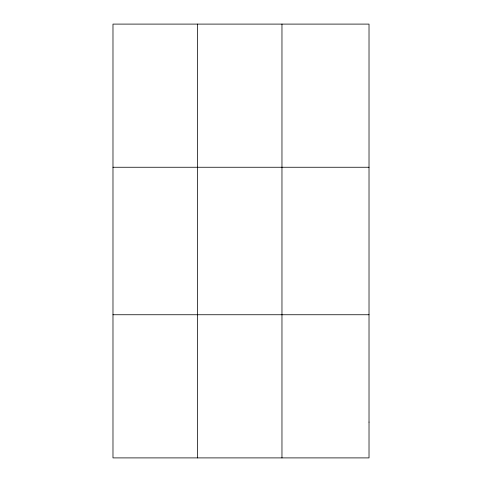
<?xml version="1.0" encoding="UTF-8"?>
<svg xmlns="http://www.w3.org/2000/svg" width="482" height="482" viewBox="0 0 482 482"><rect width="100%" height="100%" fill="white"/><g stroke="black" fill="none" stroke-linecap="round" stroke-linejoin="round"><path stroke-width="0.72" d="M197.475 24.1L197.475 457.9M281.964 24.1L281.964 457.9M112.981 167.254L369.019 167.254M112.981 314.746L369.019 314.746M369.019 422.112L369.019 457.9L112.981 457.9L112.981 24.1L369.019 24.1L369.019 422.112"/></g></svg>
